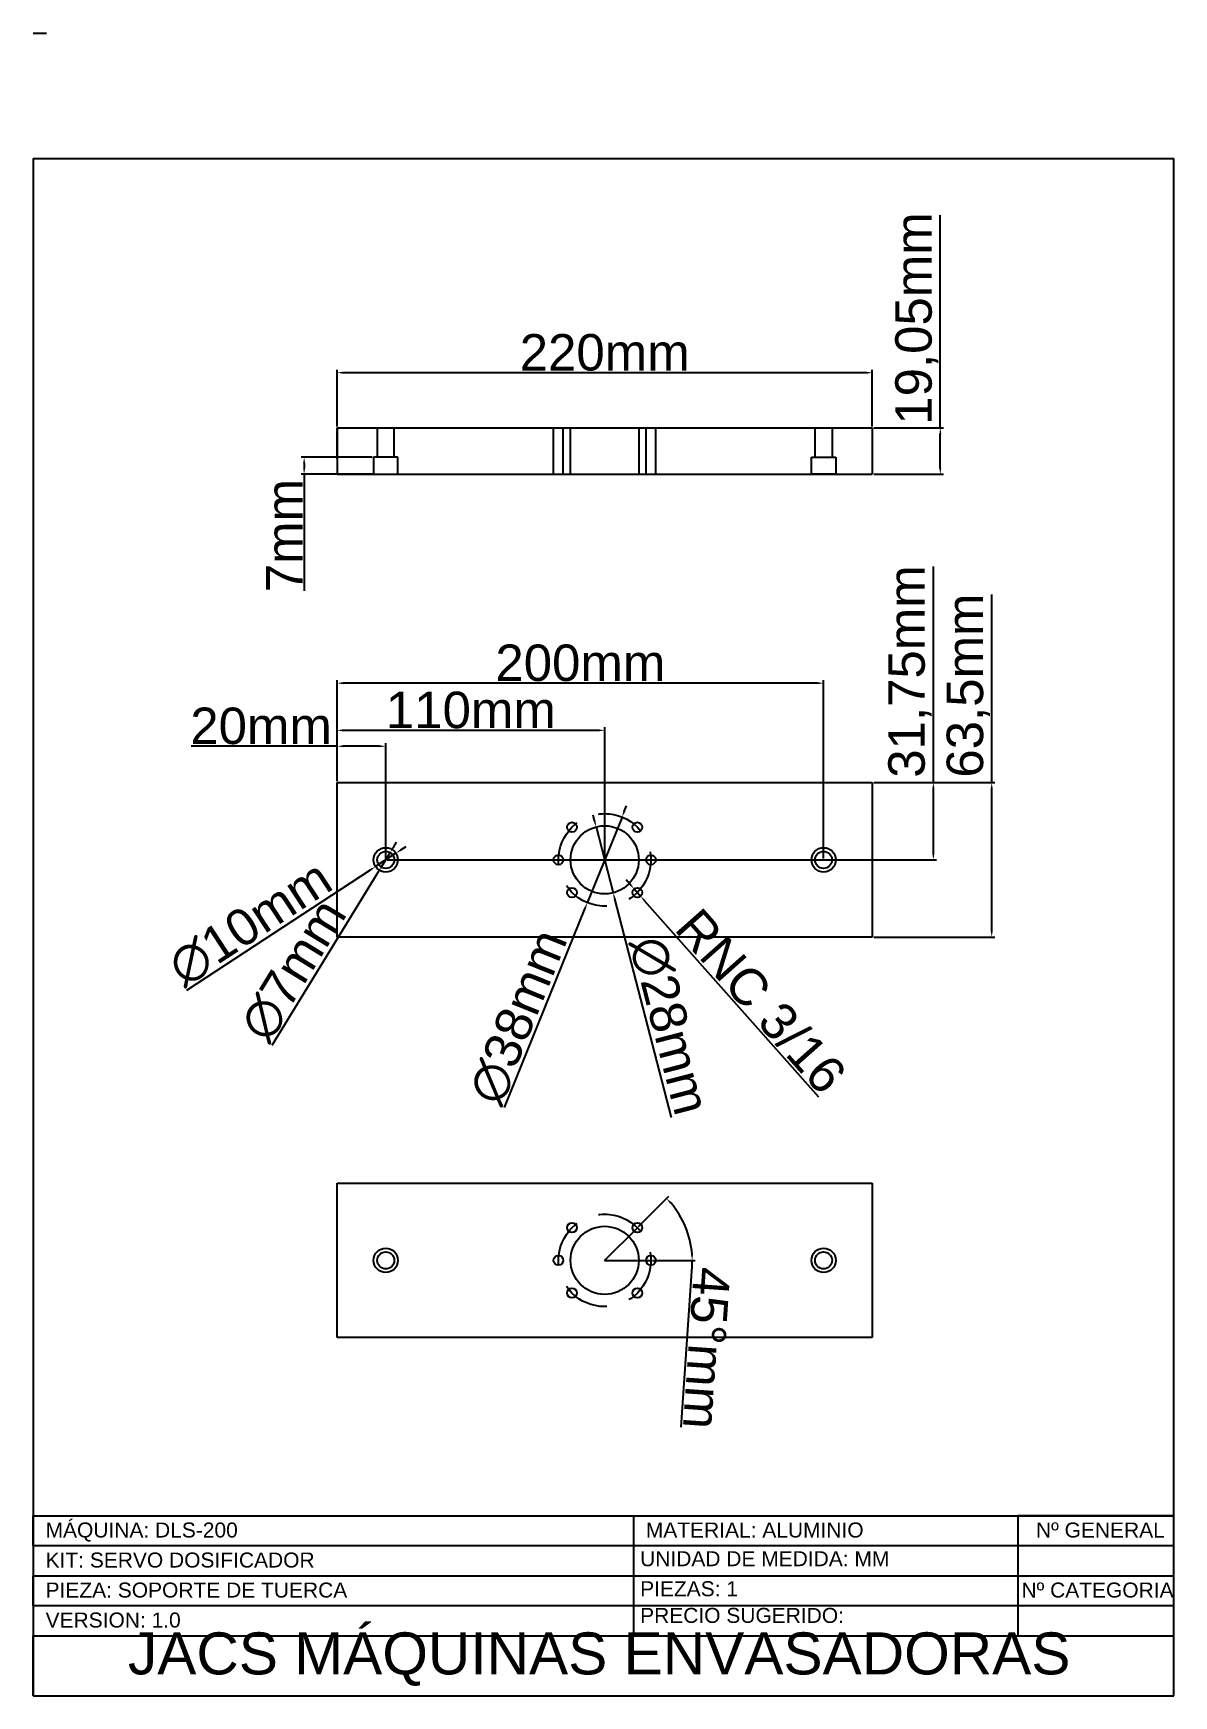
# Paper-space layout '9' of a CAD drawing. Header units: centimetres, sheet in millimetres. Extents: x 3 to 193, y 0 to 277.
# The model-space entities are those that its viewports show. They can reach past a viewport. Long polylines and large blocks are cut down to what shows.
import ezdxf

# ---------------------------------------------------------------- set-up
doc = ezdxf.new("R2010")
doc.units = ezdxf.units.CM
doc.header["$LTSCALE"] = 0.5
doc.linetypes.add('DASHED2', pattern=[9.525, 6.35, -3.175])
doc.styles.get("Standard").update_dxf_attribs({"font": 'arial.ttf'})
doc.dimstyles.new('ISO-25', dxfattribs={"dimtxt": 15, "dimasz": 2.5, "dimexe": 1.25, "dimexo": 0.625, "dimtad": 1, "dimtxsty": 'Standard', "dimcen": 2.5, "dimclrd": 1, "dimclre": 1, "dimadec": 0, "dimazin": 0, "dimtfac": 1, "dimtmove": 0, "dimatfit": 3, "dimfxl": 1, "dimarcsym": 0})

# ---------------------------------------------------------------- blocks, each defined once
blk = doc.blocks.new('*D299')
at = {"color": 1, "lineweight": -2, "transparency": 16777216}
for p, q in [((27961.8, 53787.76), (27961.8, 53811.08)), ((28179.3, 53809.83), (27964.3, 53809.83)), ((28181.8, 53787.76), (28181.8, 53811.08))]:
    blk.add_line(p, q, dxfattribs=at)
at = {"color": 1, "transparency": 16777216}
for points in [[(27964.3, 53810.24), (27964.3, 53809.41), (27961.8, 53809.83)], [(28179.3, 53810.24), (28179.3, 53809.41), (28181.8, 53809.83)]]:
    blk.add_solid(points, dxfattribs=at)
at = {"layer": 'Defpoints', "color": 0, "transparency": 16777216}
for p in [(27961.8, 53809.83), (27961.8, 53787.13), (28181.8, 53787.13)]:
    blk.add_point(p, dxfattribs=at)
at = {"color": 0, "transparency": 16777216, "insert": (28071.8, 53818.11), "char_height": 15, "attachment_point": 5}
blk.add_mtext('220mm', dxfattribs=at)
blk = doc.blocks.new('*D300')
at = {"color": 1, "lineweight": -2, "transparency": 16777216}
for p, q in [((28209.78, 53787.13), (28209.78, 53874.6)), ((28182.42, 53787.13), (28211.03, 53787.13)), ((28209.78, 53770.58), (28209.78, 53784.63)), ((28182.42, 53768.08), (28211.03, 53768.08))]:
    blk.add_line(p, q, dxfattribs=at)
at = {"color": 1, "transparency": 16777216}
for points in [[(28209.37, 53784.63), (28210.2, 53784.63), (28209.78, 53787.13)], [(28209.37, 53770.58), (28210.2, 53770.58), (28209.78, 53768.08)]]:
    blk.add_solid(points, dxfattribs=at)
at = {"layer": 'Defpoints', "color": 0, "transparency": 16777216}
for p in [(28181.8, 53787.13), (28209.78, 53787.13), (28181.8, 53768.08)]:
    blk.add_point(p, dxfattribs=at)
at = {"color": 0, "transparency": 16777216, "insert": (28200.14, 53832.11), "char_height": 15, "attachment_point": 5, "rotation": 90}
blk.add_mtext('19,05mm', dxfattribs=at)
blk = doc.blocks.new('*D301')
at = {"color": 1, "lineweight": -2, "transparency": 16777216}
for p, q in [((27976.17, 53775.08), (27947, 53775.08)), ((27976.17, 53768.08), (27947, 53768.08)), ((27948.25, 53772.58), (27948.25, 53770.58)), ((27948.25, 53768.08), (27948.25, 53720.11))]:
    blk.add_line(p, q, dxfattribs=at)
at = {"color": 1, "transparency": 16777216}
for points in [[(27947.84, 53772.58), (27948.67, 53772.58), (27948.25, 53775.08)], [(27947.84, 53770.58), (27948.67, 53770.58), (27948.25, 53768.08)]]:
    blk.add_solid(points, dxfattribs=at)
at = {"layer": 'Defpoints', "color": 0, "transparency": 16777216}
for p in [(27976.8, 53775.08), (27948.25, 53768.08), (27976.8, 53768.08)]:
    blk.add_point(p, dxfattribs=at)
at = {"color": 0, "transparency": 16777216, "insert": (27940.13, 53742.84), "char_height": 15, "attachment_point": 5, "rotation": 90}
blk.add_mtext('7mm', dxfattribs=at)
blk = doc.blocks.new('*D302')
at = {"color": 1, "lineweight": -2, "transparency": 16777216}
for p, q in [((27961.8, 53641.91), (27961.8, 53657.5)), ((27981.8, 53610.16), (27981.8, 53657.5)), ((27961.8, 53656.25), (27901.79, 53656.25)), ((27979.3, 53656.25), (27964.3, 53656.25))]:
    blk.add_line(p, q, dxfattribs=at)
at = {"color": 1, "transparency": 16777216}
for points in [[(27964.3, 53656.67), (27964.3, 53655.84), (27961.8, 53656.25)], [(27979.3, 53656.67), (27979.3, 53655.84), (27981.8, 53656.25)]]:
    blk.add_solid(points, dxfattribs=at)
at = {"layer": 'Defpoints', "color": 0, "transparency": 16777216}
for p in [(27961.8, 53656.25), (27961.8, 53641.29), (27981.8, 53609.54)]:
    blk.add_point(p, dxfattribs=at)
at = {"color": 0, "transparency": 16777216, "insert": (27930.55, 53664.54), "char_height": 15, "attachment_point": 5}
blk.add_mtext('20mm', dxfattribs=at)
blk = doc.blocks.new('*D303')
at = {"color": 1, "lineweight": -2, "transparency": 16777216}
for p, q in [((27961.8, 53641.91), (27961.8, 53664.04)), ((28069.3, 53662.79), (27964.3, 53662.79)), ((28071.8, 53610.16), (28071.8, 53664.04))]:
    blk.add_line(p, q, dxfattribs=at)
at = {"color": 1, "transparency": 16777216}
for points in [[(27964.3, 53663.21), (27964.3, 53662.37), (27961.8, 53662.79)], [(28069.3, 53663.21), (28069.3, 53662.37), (28071.8, 53662.79)]]:
    blk.add_solid(points, dxfattribs=at)
at = {"layer": 'Defpoints', "color": 0, "transparency": 16777216}
for p in [(27961.8, 53662.79), (27961.8, 53641.29), (28071.8, 53609.54)]:
    blk.add_point(p, dxfattribs=at)
at = {"color": 0, "transparency": 16777216, "insert": (28016.8, 53671.08), "char_height": 15, "attachment_point": 5}
blk.add_mtext('110mm', dxfattribs=at)
blk = doc.blocks.new('*D304')
at = {"color": 1, "lineweight": -2, "transparency": 16777216}
for p, q in [((27961.8, 53641.91), (27961.8, 53683.43)), ((28159.3, 53682.18), (27964.3, 53682.18)), ((28161.8, 53610.16), (28161.8, 53683.43))]:
    blk.add_line(p, q, dxfattribs=at)
at = {"color": 1, "transparency": 16777216}
for points in [[(27964.3, 53682.6), (27964.3, 53681.77), (27961.8, 53682.18)], [(28159.3, 53682.6), (28159.3, 53681.77), (28161.8, 53682.18)]]:
    blk.add_solid(points, dxfattribs=at)
at = {"layer": 'Defpoints', "color": 0, "transparency": 16777216}
for p in [(27961.8, 53682.18), (27961.8, 53641.29), (28161.8, 53609.54)]:
    blk.add_point(p, dxfattribs=at)
at = {"color": 0, "transparency": 16777216, "insert": (28061.8, 53690.47), "char_height": 15, "attachment_point": 5}
blk.add_mtext('200mm', dxfattribs=at)
blk = doc.blocks.new('*D305')
at = {"color": 1, "lineweight": -2, "transparency": 16777216}
for p, q in [((28206.92, 53641.29), (28206.92, 53730.16)), ((28182.42, 53641.29), (28208.17, 53641.29)), ((28206.92, 53612.04), (28206.92, 53638.79)), ((27982.42, 53609.54), (28208.17, 53609.54))]:
    blk.add_line(p, q, dxfattribs=at)
at = {"color": 1, "transparency": 16777216}
for points in [[(28206.5, 53638.79), (28207.34, 53638.79), (28206.92, 53641.29)], [(28206.5, 53612.04), (28207.34, 53612.04), (28206.92, 53609.54)]]:
    blk.add_solid(points, dxfattribs=at)
at = {"layer": 'Defpoints', "color": 0, "transparency": 16777216}
for p in [(28181.8, 53641.29), (28206.92, 53641.29), (27981.8, 53609.54)]:
    blk.add_point(p, dxfattribs=at)
at = {"color": 0, "transparency": 16777216, "insert": (28197.28, 53686.97), "char_height": 15, "attachment_point": 5, "rotation": 90}
blk.add_mtext('31,75mm', dxfattribs=at)
blk = doc.blocks.new('*D306')
at = {"color": 1, "lineweight": -2, "transparency": 16777216}
for p, q in [((28230.92, 53641.29), (28230.92, 53718.59)), ((28182.42, 53641.29), (28232.17, 53641.29)), ((28230.92, 53580.29), (28230.92, 53638.79)), ((28182.42, 53577.79), (28232.17, 53577.79))]:
    blk.add_line(p, q, dxfattribs=at)
at = {"color": 1, "transparency": 16777216}
for points in [[(28230.5, 53638.79), (28231.33, 53638.79), (28230.92, 53641.29)], [(28230.5, 53580.29), (28231.33, 53580.29), (28230.92, 53577.79)]]:
    blk.add_solid(points, dxfattribs=at)
at = {"layer": 'Defpoints', "color": 0, "transparency": 16777216}
for p in [(28181.8, 53641.29), (28230.92, 53641.29), (28181.8, 53577.79)]:
    blk.add_point(p, dxfattribs=at)
at = {"color": 0, "transparency": 16777216, "insert": (28221.28, 53681.19), "char_height": 15, "attachment_point": 5, "rotation": 90}
blk.add_mtext('63,5mm', dxfattribs=at)
blk = doc.blocks.new('*D307')
at = {"color": 1, "lineweight": -2, "transparency": 16777216}
for p, q in [((27985.98, 53612.28), (27977.62, 53606.8)), ((27988.07, 53613.65), (27990.17, 53615.01)), ((27900.05, 53556.03), (27975.52, 53605.43))]:
    blk.add_line(p, q, dxfattribs=at)
at = {"color": 1, "transparency": 16777216}
for points in [[(27987.85, 53613.99), (27988.3, 53613.3), (27985.98, 53612.28)], [(27975.3, 53605.78), (27975.75, 53605.08), (27977.62, 53606.8)]]:
    blk.add_solid(points, dxfattribs=at)
at = {"layer": 'Defpoints', "color": 0, "transparency": 16777216}
for p in [(27985.98, 53612.28), (27977.62, 53606.8)]:
    blk.add_point(p, dxfattribs=at)
at = {"color": 0, "transparency": 16777216, "insert": (27926.06, 53583.46), "char_height": 15, "attachment_point": 5, "rotation": 33.20898}
blk.add_mtext('∅10mm', dxfattribs=at)
blk = doc.blocks.new('*D308')
at = {"color": 1, "lineweight": -2, "transparency": 16777216}
for p, q in [((27984.93, 53614.65), (27986.24, 53616.79)), ((27983.63, 53612.52), (27979.97, 53606.55)), ((27935.1, 53533.31), (27978.66, 53604.42))]:
    blk.add_line(p, q, dxfattribs=at)
at = {"color": 1, "transparency": 16777216}
for points in [[(27984.58, 53614.87), (27985.29, 53614.44), (27983.63, 53612.52)], [(27978.31, 53604.64), (27979.02, 53604.2), (27979.97, 53606.55)]]:
    blk.add_solid(points, dxfattribs=at)
at = {"layer": 'Defpoints', "color": 0, "transparency": 16777216}
for p in [(27983.63, 53612.52), (27979.97, 53606.55)]:
    blk.add_point(p, dxfattribs=at)
at = {"color": 0, "transparency": 16777216, "insert": (27943.85, 53564.25), "char_height": 15, "attachment_point": 5, "rotation": 58.50883}
blk.add_mtext('∅7mm', dxfattribs=at)
blk = doc.blocks.new('*D309')
at = {"color": 1, "lineweight": -2, "transparency": 16777216}
for p, q in [((28067.66, 53625.51), (28067.03, 53627.93)), ((28068.29, 53623.09), (28075.31, 53595.98)), ((28099.24, 53503.59), (28075.94, 53593.56))]:
    blk.add_line(p, q, dxfattribs=at)
at = {"color": 1, "transparency": 16777216}
for points in [[(28068.07, 53625.61), (28067.26, 53625.41), (28068.29, 53623.09)], [(28076.34, 53593.67), (28075.53, 53593.46), (28075.31, 53595.98)]]:
    blk.add_solid(points, dxfattribs=at)
at = {"layer": 'Defpoints', "color": 0, "transparency": 16777216}
for p in [(28068.29, 53623.09), (28075.31, 53595.98)]:
    blk.add_point(p, dxfattribs=at)
at = {"color": 0, "transparency": 16777216, "insert": (28098.44, 53541.38), "char_height": 15, "attachment_point": 5, "rotation": 284.52175}
blk.add_mtext('∅28mm', dxfattribs=at)
blk = doc.blocks.new('*D310')
at = {"color": 1, "lineweight": -2, "transparency": 16777216}
for p, q in [((28079.87, 53629.47), (28080.8, 53631.78)), ((28078.93, 53627.15), (28064.67, 53591.93)), ((28030.57, 53507.67), (28063.73, 53589.61))]:
    blk.add_line(p, q, dxfattribs=at)
at = {"color": 1, "transparency": 16777216}
for points in [[(28079.48, 53629.62), (28080.25, 53629.31), (28078.93, 53627.15)], [(28063.35, 53589.76), (28064.12, 53589.45), (28064.67, 53591.93)]]:
    blk.add_solid(points, dxfattribs=at)
at = {"layer": 'Defpoints', "color": 0, "transparency": 16777216}
for p in [(28078.93, 53627.15), (28064.67, 53591.93)]:
    blk.add_point(p, dxfattribs=at)
at = {"color": 0, "transparency": 16777216, "insert": (28036.3, 53545.03), "char_height": 15, "attachment_point": 5, "rotation": 67.96504}
blk.add_mtext('∅38mm', dxfattribs=at)
blk = doc.blocks.new('*D311')
at = {"color": 1, "lineweight": -2, "transparency": 16777216}
for p, q in [((28082.25, 53599.47), (28080.59, 53601.34)), ((28083.91, 53597.6), (28086.56, 53594.61)), ((28159.84, 53511.95), (28088.22, 53592.74))]:
    blk.add_line(p, q, dxfattribs=at)
at = {"color": 1, "transparency": 16777216}
for points in [[(28082.56, 53599.75), (28081.94, 53599.19), (28083.91, 53597.6)], [(28088.53, 53593.01), (28087.91, 53592.46), (28086.56, 53594.61)]]:
    blk.add_solid(points, dxfattribs=at)
at = {"layer": 'Defpoints', "color": 0, "transparency": 16777216}
for p in [(28083.91, 53597.6), (28086.56, 53594.61)]:
    blk.add_point(p, dxfattribs=at)
at = {"color": 0, "transparency": 16777216, "insert": (28136.04, 53551.43), "char_height": 15, "attachment_point": 5, "rotation": 311.55649}
blk.add_mtext('RNC 3/16', dxfattribs=at)
blk = doc.blocks.new('*D312')
at = {"color": 1, "lineweight": -2, "transparency": 16777216}
for p, q in [((28085.68, 53458.75), (28098.13, 53471.2)), ((28091.42, 53444.87), (28109.04, 53444.87)), ((28107.7, 53442.37), (28103.1, 53376.3))]:
    blk.add_line(p, q, dxfattribs=at)
for start, end in [(3.98098, 41.01902), (356.01902, 360)]:
    blk.add_arc((28071.8, 53444.87), 35.99, start, end, dxfattribs=at)
at = {"color": 1, "transparency": 16777216}
for points in [[(28098.65, 53468.21), (28099.26, 53468.78), (28097.25, 53470.32)], [(28108.12, 53447.38), (28107.28, 53447.36), (28107.79, 53444.87)]]:
    blk.add_solid(points, dxfattribs=at)
at = {"layer": 'Defpoints', "color": 0, "transparency": 16777216}
for p in [(28102.97, 53462.87), (28085.23, 53458.31), (28071.8, 53444.87), (28071.8, 53444.87), (28090.8, 53444.87)]:
    blk.add_point(p, dxfattribs=at)
at = {"color": 0, "transparency": 16777216, "insert": (28113.63, 53408.76), "char_height": 15, "attachment_point": 5, "rotation": 266.01902}
blk.add_mtext('45°mm', dxfattribs=at)

msp = doc.modelspace()

# ---------------------------------------------------------------- linework, layer by layer
for p, q in [((27961.799, 53774.43), (27961.799, 53787.13)), ((27961.799, 53787.13), (28181.799, 53787.13)), ((27961.799, 53787.13), (27961.799, 53768.08)), ((28181.799, 53787.13), (28181.799, 53768.08)), ((27961.799, 53768.08), (28181.799, 53768.08)), ((27961.799, 53641.288), (28181.799, 53641.288)), ((27961.799, 53577.788), (27961.799, 53641.288)), ((28181.799, 53641.288), (28181.799, 53577.788)), ((28181.799, 53577.788), (27961.799, 53577.788)), ((27961.799, 53476.621), (28181.799, 53476.621)), ((27961.799, 53413.121), (27961.799, 53476.621)), ((28181.799, 53476.621), (28181.799, 53413.121)), ((28071.799, 53444.871), (28085.234, 53458.306)), ((28085.234, 53458.306), (28071.799, 53444.871)), ((28071.799, 53444.871), (28090.799, 53444.871)), ((28181.799, 53413.121), (27961.799, 53413.121))]:
    msp.add_line(p, q)
at = {"linetype": 'DASHED2'}
for p, q in [((27978.299, 53787.13), (27978.299, 53775.08)), ((27985.299, 53775.08), (27985.299, 53787.13)), ((28050.799, 53768.08), (28050.799, 53787.13)), ((28054.799, 53768.08), (28054.799, 53787.13)), ((28057.799, 53768.08), (28057.799, 53787.13)), ((28085.799, 53787.13), (28085.799, 53768.08)), ((28088.799, 53768.08), (28088.799, 53787.13)), ((28092.799, 53768.08), (28092.799, 53787.13)), ((28158.299, 53775.08), (28158.299, 53787.13)), ((28165.299, 53787.13), (28165.299, 53775.08)), ((27986.799, 53775.08), (27976.799, 53775.08)), ((27976.799, 53775.08), (27976.799, 53768.08)), ((27986.799, 53768.08), (27986.799, 53775.08)), ((28156.799, 53768.08), (28156.799, 53775.08)), ((28156.799, 53775.08), (28166.799, 53775.08)), ((28166.799, 53775.08), (28166.799, 53768.08)), ((27976.799, 53768.08), (27986.799, 53768.08)), ((28166.799, 53768.08), (28156.799, 53768.08))]:
    msp.add_line(p, q, dxfattribs=at)
for centre in [(28071.799, 53609.538), (28071.799, 53444.871)]:
    msp.add_circle(centre, 19, dxfattribs=at)
for centre, radius in [((28058.364, 53622.973), 2), ((28071.799, 53609.538), 14), ((28085.234, 53622.973), 2), ((27981.799, 53609.538), 5), ((27981.799, 53609.538), 3.5), ((28052.799, 53609.538), 2), ((28090.799, 53609.538), 2), ((28161.799, 53609.538), 5), ((28161.799, 53609.538), 3.5), ((28058.364, 53596.102), 2), ((28085.234, 53596.102), 2), ((28058.364, 53458.306), 2), ((28085.234, 53458.306), 2), ((28071.799, 53444.871), 14), ((27981.799, 53444.871), 5), ((27981.799, 53444.871), 3.5), ((28052.799, 53444.871), 2), ((28090.799, 53444.871), 2), ((28161.799, 53444.871), 5), ((28161.799, 53444.871), 3.5), ((28058.364, 53431.436), 2), ((28085.234, 53431.436), 2)]:
    msp.add_circle(centre, radius)

# ---------------------------------------------------------------- dimensions: what is measured, and where the dimension line sits
for base, p1, p2, picture, middle in [((28209.784, 53787.13), (28181.799, 53768.08), (28181.799, 53787.13), '*D300', (28200.145, 53832.114)), ((27948.254, 53768.08), (27976.799, 53775.08), (27976.799, 53768.08), '*D301', (27940.129, 53742.844)), ((28206.92, 53641.288), (27981.799, 53609.538), (28181.799, 53641.288), '*D305', (28197.281, 53686.972)), ((28230.916, 53641.288), (28181.799, 53577.788), (28181.799, 53641.288), '*D306', (28221.276, 53681.191))]:
    dim = msp.add_linear_dim(base=base, p1=p1, p2=p2, angle=90, dimstyle='ISO-25', override={"dimpost": 'mm'})
    dim.commit()
    dim.dimension.update_dxf_attribs({"geometry": picture, "text_midpoint": middle})
for base, p1, p2, picture, middle in [((27961.799, 53809.828), (28181.799, 53787.13), (27961.799, 53787.13), '*D299', (28071.799, 53818.111)), ((27961.799, 53682.182), (28161.799, 53609.538), (27961.799, 53641.288), '*D304', (28061.799, 53690.466)), ((27961.799, 53662.792), (28071.799, 53609.538), (27961.799, 53641.288), '*D303', (28016.799, 53671.075)), ((27961.799, 53656.253), (27981.799, 53609.538), (27961.799, 53641.288), '*D302', (27930.547, 53664.536))]:
    dim = msp.add_linear_dim(base=base, p1=p1, p2=p2, dimstyle='ISO-25', override={"dimpost": 'mm'})
    dim.commit()
    dim.dimension.update_dxf_attribs({"geometry": picture, "text_midpoint": middle})
for p1, p2, picture, middle in [((28078.927, 53627.15), (28064.671, 53591.925), '*D310', (28044.368, 53541.763)), ((28068.289, 53623.09), (28075.31, 53595.985), '*D309', (28090.018, 53539.199)), ((27983.627, 53612.522), (27979.971, 53606.553), '*D308', (27951.273, 53559.706)), ((27985.983, 53612.276), (27977.616, 53606.799), '*D307', (27930.831, 53576.174))]:
    dim = msp.add_diameter_dim_2p(p1=p1, p2=p2, dimstyle='ISO-25', override={"dimpost": 'mm'})
    dim.commit()
    dim.dimension.update_dxf_attribs({"geometry": picture, "text_midpoint": middle, "dimtype": 163})
dim = msp.add_diameter_dim_2p(p1=(28083.907, 53597.599), p2=(28086.561, 53594.606), text='RNC 3/16', dimstyle='ISO-25', override={"dimpost": 'mm'})
dim.commit()
dim.dimension.update_dxf_attribs({"geometry": '*D311', "text_midpoint": (28129.77, 53545.864), "dimtype": 163})
dim = msp.add_angular_dim_2l(base=(28102.966, 53462.866), line1=((28071.799, 53444.871), (28090.799, 53444.871)), line2=((28085.234, 53458.306), (28071.799, 53444.871)), dimstyle='ISO-25', override={"dimpost": 'mm'})
dim.commit()
dim.dimension.update_dxf_attribs({"geometry": '*D312', "text_midpoint": (28113.634, 53408.763)})

psp = doc.layouts.new('9')

# ---------------------------------------------------------------- linework, layer by layer
for p, q in [((3.11, 276.94), (5.31, 276.94)), ((3.11, 256.06), (3.11, -0.06)), ((3.11, 256.06), (193.11, 256.06)), ((193.11, -0.06), (193.11, 256.06)), ((3.11, 24.94), (3.11, 29.94)), ((3.11, 29.94), (193.11, 29.94)), ((3.11, 29.94), (103.11, 29.94)), ((103.11, 29.94), (103.11, 9.94)), ((193.11, 29.94), (167.11, 29.94)), ((167.11, 29.94), (167.11, 9.94)), ((193.11, 29.94), (168.11, 29.94)), ((193.11, 24.94), (3.11, 24.94)), ((193.11, 19.94), (193.11, 24.94)), ((3.11, 14.94), (3.11, 19.94)), ((3.11, 19.94), (193.11, 19.94)), ((193.11, 14.94), (3.11, 14.94)), ((193.11, 9.94), (193.11, 14.94)), ((3.11, -0.06), (3.11, 9.94)), ((3.11, 9.94), (193.11, 9.94)), ((3.11, -0.06), (193.11, -0.06))]:
    psp.add_line(p, q)

# ---------------------------------------------------------------- texts
at = {"attachment_point": 1}
for s, width, insert, char_height in [('MÁQUINA: DLS-200', 100, (5.16, 28.81), 2.5), ('MATERIAL: ALUMINIO', 100, (105.16, 28.81), 2.5), ('Nº GENERAL', 100, (170.16, 28.81), 2.5), ('KIT: SERVO DOSIFICADOR', 100, (5.16, 23.81), 2.5), ('UNIDAD DE MEDIDA: MM', 100, (104.21, 24.03), 2.5), ('PIEZA: SOPORTE DE TUERCA', 100, (5.16, 18.81), 2.5), ('PIEZAS: 1', 100, (104.21, 19.03), 2.5), ('Nº CATEGORIA', 100, (167.74, 18.81), 2.5), ('PRECIO SUGERIDO: ', 100, (104.21, 14.58), 2.5), ('VERSION: 1.0', 100, (5.16, 13.81), 2.5), ('    JACS MÁQUINAS ENVASADORAS', 186.3441, (8.01, 10.5), 7)]:
    psp.add_mtext_dynamic_manual_height_columns(s, width=width, gutter_width=12.5, heights=[0], dxfattribs=dict(at, insert=insert, char_height=char_height))

# ---------------------------------------------------------------- viewports
at = {"layer": '0', "view_target_point": (-247.019, -525.705)}
psp.add_viewport(center=(98.11, 143), size=(190, 226.121), view_center_point=(28318.346, 54144.579), view_height=557.9828, dxfattribs=at)

doc.saveas('drawing.dxf')
